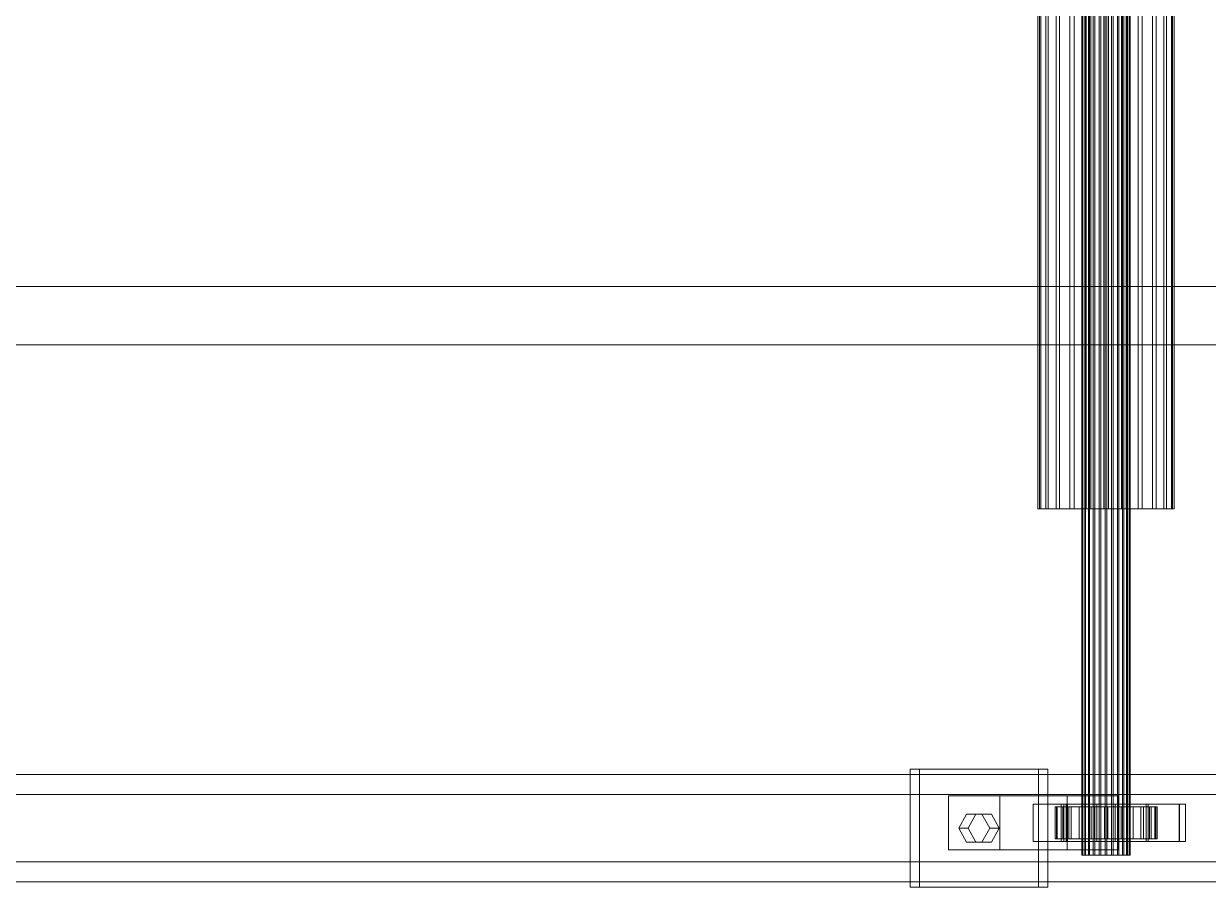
# Model space of a CAD drawing. Header units: millimetres. Extents: x -1970 to 59977, y -65068 to 6837.
# Drawn here: x 20261.5 to 20702.4, y -18452 to -18130.5 of the extents above; entities that cross this region are included whole.
import ezdxf

# ---------------------------------------------------------------- set-up
doc = ezdxf.new("R2010")
doc.units = ezdxf.units.MM
doc.layers.add('superior_C02', color=7, linetype='Continuous', lineweight=0)

msp = doc.modelspace()

# ---------------------------------------------------------------- linework, layer by layer
at = {"layer": 'superior_C02'}
for p, q in [((20655.388, -18440), (20655.388, -17560)), ((20655.613, -18440), (20655.613, -17560)), ((20655.775, -18440), (20655.775, -17560)), ((20656.436, -18440), (20656.436, -17560)), ((20656.749, -18440), (20656.749, -17560)), ((20657.801, -18440), (20657.801, -17560)), ((20658.244, -18440), (20658.244, -17560)), ((20659.614, -18440), (20659.614, -17560)), ((20660.156, -18440), (20660.156, -17560)), ((20661.752, -18440), (20661.752, -17560)), ((20662.357, -18440), (20662.357, -17560)), ((20664.069, -18440), (20664.069, -17560)), ((20664.696, -18440), (20664.696, -17560)), ((20666.408, -18440), (20666.408, -17560)), ((20667.013, -18440), (20667.013, -17560)), ((20668.609, -18440), (20668.609, -17560)), ((20669.151, -18440), (20669.151, -17560)), ((20670.521, -18440), (20670.521, -17560)), ((20670.964, -18440), (20670.964, -17560)), ((20672.015, -18440), (20672.015, -17560)), ((20672.328, -18440), (20672.328, -17560)), ((20672.989, -17560), (20672.989, -18440)), ((20673.152, -18440), (20673.152, -17560)), ((20673.377, -18440), (20673.377, -17560)), ((20638.998, -18311.15), (20638.998, -17688.85)), ((20639.634, -18311.15), (20639.634, -17688.85)), ((20640.091, -18311.15), (20640.091, -17688.85)), ((20641.957, -18311.15), (20641.957, -17688.85)), ((20642.841, -18311.15), (20642.841, -17688.85)), ((20645.808, -18311.15), (20645.808, -17688.85)), ((20647.058, -18311.15), (20647.058, -17688.85)), ((20650.925, -18311.15), (20650.925, -17688.85)), ((20652.455, -18311.15), (20652.455, -17688.85)), ((20656.959, -18311.15), (20656.959, -17688.85)), ((20658.666, -18311.15), (20658.666, -17688.85)), ((20663.499, -18311.15), (20663.499, -17688.85)), ((20665.266, -18311.15), (20665.266, -17688.85)), ((20670.099, -18311.15), (20670.099, -17688.85)), ((20671.806, -18311.15), (20671.806, -17688.85)), ((20676.309, -18311.15), (20676.309, -17688.85)), ((20677.84, -18311.15), (20677.84, -17688.85)), ((20681.707, -18311.15), (20681.707, -17688.85)), ((20682.957, -18311.15), (20682.957, -17688.85)), ((20685.924, -18311.15), (20685.924, -17688.85)), ((20686.808, -18311.15), (20686.808, -17688.85)), ((20688.673, -17688.85), (20688.673, -18311.15)), ((20689.131, -18311.15), (20689.131, -17688.85)), ((20689.767, -18311.15), (20689.767, -17688.85)), ((20868.033, -18228.298), (19930.334, -18228.298)), ((19932.078, -18228.298), (20869.777, -18228.298)), ((25411.088, -18250), (16335.427, -18250)), ((16336.897, -18250), (25412.557, -18250)), ((20640.091, -18311.15), (20638.998, -18311.15)), ((20638.998, -18311.15), (20639.634, -18311.15)), ((20639.634, -18311.15), (20641.957, -18311.15)), ((20642.841, -18311.15), (20640.091, -18311.15)), ((20641.957, -18311.15), (20645.808, -18311.15)), ((20647.058, -18311.15), (20642.841, -18311.15)), ((20645.808, -18311.15), (20650.925, -18311.15)), ((20652.455, -18311.15), (20647.058, -18311.15)), ((20650.925, -18311.15), (20656.959, -18311.15)), ((20658.666, -18311.15), (20652.455, -18311.15)), ((20656.959, -18311.15), (20663.499, -18311.15)), ((20665.266, -18311.15), (20658.666, -18311.15)), ((20663.499, -18311.15), (20670.099, -18311.15)), ((20671.806, -18311.15), (20665.266, -18311.15)), ((20670.099, -18311.15), (20676.309, -18311.15)), ((20677.84, -18311.15), (20671.806, -18311.15)), ((20676.309, -18311.15), (20681.707, -18311.15)), ((20682.957, -18311.15), (20677.84, -18311.15)), ((20681.707, -18311.15), (20685.924, -18311.15)), ((20686.808, -18311.15), (20682.957, -18311.15)), ((20685.924, -18311.15), (20688.673, -18311.15)), ((20689.131, -18311.15), (20686.808, -18311.15)), ((20688.673, -18311.15), (20689.767, -18311.15)), ((20689.767, -18311.15), (20689.131, -18311.15)), ((20639.223, -18408), (20591.406, -18408)), ((20591.406, -18408), (20591.406, -18452)), ((20594.913, -18408), (20591.406, -18408)), ((20594.913, -18452), (20594.913, -18408)), ((20594.913, -18408), (20642.73, -18408)), ((20639.223, -18452), (20639.223, -18408)), ((20639.223, -18408), (20642.73, -18408)), ((20642.73, -18408), (20642.73, -18452)), ((21255.102, -18410), (20107.498, -18410)), ((20119.188, -18410), (21266.793, -18410)), ((21309.171, -18410), (20161.567, -18410)), ((20176.18, -18410), (21323.785, -18410)), ((21314.391, -18417.5), (20111.256, -18417.5)), ((20115.429, -18417.5), (21318.565, -18417.5)), ((20624.878, -18418), (20605.751, -18418)), ((20605.751, -18418), (20605.751, -18438)), ((20649.851, -18418), (20605.751, -18418)), ((20624.878, -18438), (20624.878, -18418)), ((20624.878, -18418), (20668.977, -18418)), ((20648.681, -18421), (20637.205, -18421)), ((20637.205, -18421), (20637.205, -18435)), ((20649.481, -18421), (20637.205, -18421)), ((20691.639, -18421), (20647.647, -18421)), ((20647.647, -18421), (20647.647, -18435)), ((20649.986, -18421), (20647.647, -18421)), ((20648.681, -18435), (20648.681, -18421)), ((20648.681, -18421), (20660.957, -18421)), ((20649.481, -18435), (20649.481, -18421)), ((20649.481, -18421), (20660.957, -18421)), ((20649.851, -18438), (20649.851, -18418)), ((20649.851, -18418), (20668.977, -18418)), ((20649.986, -18435), (20649.986, -18421)), ((20649.986, -18421), (20693.977, -18421)), ((20660.957, -18421), (20660.957, -18435)), ((20679.284, -18421), (20667.808, -18421)), ((20667.808, -18421), (20667.808, -18435)), ((20680.083, -18421), (20667.808, -18421)), ((20668.977, -18418), (20668.977, -18438)), ((20679.284, -18435), (20679.284, -18421)), ((20679.284, -18421), (20691.559, -18421)), ((20680.083, -18435), (20680.083, -18421)), ((20680.083, -18421), (20691.559, -18421)), ((20691.559, -18421), (20691.559, -18435)), ((20691.639, -18435), (20691.639, -18421)), ((20691.639, -18421), (20693.977, -18421)), ((20693.977, -18421), (20693.977, -18435)), ((20609.576, -18430), (20612.445, -18424.804)), ((20612.445, -18424.804), (20618.183, -18424.804)), ((20615.953, -18424.804), (20612.445, -18424.804)), ((20615.953, -18424.804), (20613.084, -18430)), ((20621.691, -18424.804), (20615.953, -18424.804)), ((20618.183, -18424.804), (20621.052, -18430)), ((20621.691, -18424.804), (20618.183, -18424.804)), ((20624.56, -18430), (20621.691, -18424.804)), ((20645.87, -18422), (20645.394, -18422)), ((20645.394, -18422), (20655.388, -18422)), ((20645.394, -18434), (20645.394, -18422)), ((20645.394, -18422), (20646.212, -18422)), ((20647.607, -18422), (20645.87, -18422)), ((20645.87, -18422), (20655.613, -18422)), ((20645.87, -18434), (20645.87, -18422)), ((20646.212, -18422), (20655.775, -18422)), ((20646.212, -18434), (20646.212, -18422)), ((20646.212, -18422), (20648.268, -18422)), ((20650.488, -18422), (20647.607, -18422)), ((20647.607, -18422), (20656.436, -18422)), ((20647.607, -18434), (20647.607, -18422)), ((20648.268, -18422), (20656.749, -18422)), ((20648.268, -18434), (20648.268, -18422)), ((20648.268, -18422), (20651.423, -18422)), ((20654.316, -18422), (20650.488, -18422)), ((20650.488, -18422), (20657.801, -18422)), ((20650.488, -18434), (20650.488, -18422)), ((20651.423, -18422), (20658.244, -18422)), ((20651.423, -18434), (20651.423, -18422)), ((20651.423, -18422), (20655.461, -18422)), ((20658.829, -18422), (20654.316, -18422)), ((20654.316, -18422), (20659.614, -18422)), ((20654.316, -18434), (20654.316, -18422)), ((20655.388, -18422), (20655.613, -18422)), ((20655.388, -18422), (20655.388, -18434)), ((20655.775, -18422), (20655.388, -18422)), ((20655.461, -18422), (20660.156, -18422)), ((20655.461, -18434), (20655.461, -18422)), ((20655.461, -18422), (20660.106, -18422)), ((20655.613, -18422), (20656.436, -18422)), ((20655.613, -18422), (20655.613, -18434)), ((20655.775, -18422), (20655.775, -18434)), ((20656.749, -18422), (20655.775, -18422)), ((20656.436, -18422), (20657.801, -18422)), ((20656.436, -18422), (20656.436, -18434)), ((20656.749, -18422), (20656.749, -18434)), ((20658.244, -18422), (20656.749, -18422)), ((20657.801, -18422), (20659.614, -18422)), ((20657.801, -18422), (20657.801, -18434)), ((20658.244, -18422), (20658.244, -18434)), ((20660.156, -18422), (20658.244, -18422)), ((20663.721, -18422), (20658.829, -18422)), ((20658.829, -18422), (20661.752, -18422)), ((20658.829, -18434), (20658.829, -18422)), ((20659.614, -18422), (20661.752, -18422)), ((20659.614, -18422), (20659.614, -18434)), ((20660.106, -18422), (20662.357, -18422)), ((20660.106, -18434), (20660.106, -18422)), ((20660.106, -18422), (20665.043, -18422)), ((20660.156, -18422), (20660.156, -18434)), ((20662.357, -18422), (20660.156, -18422)), ((20661.752, -18422), (20664.069, -18422)), ((20661.752, -18422), (20661.752, -18434)), ((20662.357, -18422), (20662.357, -18434)), ((20664.696, -18422), (20662.357, -18422)), ((20668.659, -18422), (20663.721, -18422)), ((20663.721, -18422), (20664.069, -18422)), ((20663.721, -18434), (20663.721, -18422)), ((20664.069, -18422), (20666.408, -18422)), ((20664.069, -18422), (20664.069, -18434)), ((20665.043, -18422), (20664.696, -18422)), ((20664.696, -18422), (20664.696, -18434)), ((20667.013, -18422), (20664.696, -18422)), ((20665.043, -18434), (20665.043, -18422)), ((20665.043, -18422), (20669.935, -18422)), ((20668.659, -18422), (20666.408, -18422)), ((20666.408, -18422), (20668.609, -18422)), ((20666.408, -18422), (20666.408, -18434)), ((20669.935, -18422), (20667.013, -18422)), ((20667.013, -18422), (20667.013, -18434)), ((20669.151, -18422), (20667.013, -18422)), ((20673.304, -18422), (20668.609, -18422)), ((20668.609, -18422), (20670.521, -18422)), ((20668.609, -18422), (20668.609, -18434)), ((20673.304, -18422), (20668.659, -18422)), ((20668.659, -18434), (20668.659, -18422)), ((20674.449, -18422), (20669.151, -18422)), ((20669.151, -18422), (20669.151, -18434)), ((20670.964, -18422), (20669.151, -18422)), ((20669.935, -18434), (20669.935, -18422)), ((20669.935, -18422), (20674.449, -18422)), ((20677.342, -18422), (20670.521, -18422)), ((20670.521, -18422), (20672.015, -18422)), ((20670.521, -18422), (20670.521, -18434)), ((20678.277, -18422), (20670.964, -18422)), ((20670.964, -18422), (20670.964, -18434)), ((20672.328, -18422), (20670.964, -18422)), ((20680.496, -18422), (20672.015, -18422)), ((20672.015, -18422), (20672.989, -18422)), ((20672.015, -18422), (20672.015, -18434)), ((20681.157, -18422), (20672.328, -18422)), ((20672.328, -18422), (20672.328, -18434)), ((20673.152, -18422), (20672.328, -18422)), ((20672.989, -18422), (20682.553, -18422)), ((20672.989, -18434), (20672.989, -18422)), ((20672.989, -18422), (20673.377, -18422)), ((20682.895, -18422), (20673.152, -18422)), ((20673.152, -18422), (20673.152, -18434)), ((20673.377, -18422), (20673.152, -18422)), ((20677.342, -18422), (20673.304, -18422)), ((20673.304, -18434), (20673.304, -18422)), ((20683.371, -18422), (20673.377, -18422)), ((20673.377, -18422), (20673.377, -18434)), ((20674.449, -18434), (20674.449, -18422)), ((20674.449, -18422), (20678.277, -18422)), ((20680.496, -18422), (20677.342, -18422)), ((20677.342, -18434), (20677.342, -18422)), ((20678.277, -18434), (20678.277, -18422)), ((20678.277, -18422), (20681.157, -18422)), ((20682.553, -18422), (20680.496, -18422)), ((20680.496, -18434), (20680.496, -18422)), ((20681.157, -18434), (20681.157, -18422)), ((20681.157, -18422), (20682.895, -18422)), ((20682.553, -18422), (20682.553, -18434)), ((20683.371, -18422), (20682.553, -18422)), ((20682.895, -18434), (20682.895, -18422)), ((20682.895, -18422), (20683.371, -18422)), ((20683.371, -18434), (20683.371, -18422)), ((20612.445, -18435.196), (20609.576, -18430)), ((20609.576, -18430), (20613.084, -18430)), ((20613.084, -18430), (20615.953, -18435.196)), ((20621.052, -18430), (20618.183, -18435.196)), ((20624.56, -18430), (20621.052, -18430)), ((20621.691, -18435.196), (20624.56, -18430)), ((20655.388, -18434), (20645.394, -18434)), ((20645.394, -18434), (20645.87, -18434)), ((20646.212, -18434), (20645.394, -18434)), ((20655.613, -18434), (20645.87, -18434)), ((20645.87, -18434), (20647.607, -18434)), ((20655.775, -18434), (20646.212, -18434)), ((20648.268, -18434), (20646.212, -18434)), ((20656.436, -18434), (20647.607, -18434)), ((20647.607, -18434), (20650.488, -18434)), ((20656.749, -18434), (20648.268, -18434)), ((20651.423, -18434), (20648.268, -18434)), ((20657.801, -18434), (20650.488, -18434)), ((20650.488, -18434), (20654.316, -18434)), ((20658.244, -18434), (20651.423, -18434)), ((20655.461, -18434), (20651.423, -18434)), ((20659.614, -18434), (20654.316, -18434)), ((20654.316, -18434), (20658.829, -18434)), ((20655.613, -18434), (20655.388, -18434)), ((20655.388, -18434), (20655.775, -18434)), ((20660.156, -18434), (20655.461, -18434)), ((20660.106, -18434), (20655.461, -18434)), ((20656.436, -18434), (20655.613, -18434)), ((20655.775, -18434), (20656.749, -18434)), ((20657.801, -18434), (20656.436, -18434)), ((20656.749, -18434), (20658.244, -18434)), ((20659.614, -18434), (20657.801, -18434)), ((20658.244, -18434), (20660.156, -18434)), ((20661.752, -18434), (20658.829, -18434)), ((20658.829, -18434), (20663.721, -18434)), ((20661.752, -18434), (20659.614, -18434)), ((20662.357, -18434), (20660.106, -18434)), ((20665.043, -18434), (20660.106, -18434)), ((20660.156, -18434), (20662.357, -18434)), ((20664.069, -18434), (20661.752, -18434)), ((20662.357, -18434), (20664.696, -18434)), ((20664.069, -18434), (20663.721, -18434)), ((20663.721, -18434), (20668.659, -18434)), ((20666.408, -18434), (20664.069, -18434)), ((20664.696, -18434), (20665.043, -18434)), ((20664.696, -18434), (20667.013, -18434)), ((20669.935, -18434), (20665.043, -18434)), ((20668.609, -18434), (20666.408, -18434)), ((20666.408, -18434), (20668.659, -18434)), ((20667.013, -18434), (20669.935, -18434)), ((20667.013, -18434), (20669.151, -18434)), ((20670.521, -18434), (20668.609, -18434)), ((20668.609, -18434), (20673.304, -18434)), ((20668.659, -18434), (20673.304, -18434)), ((20669.151, -18434), (20674.449, -18434)), ((20669.151, -18434), (20670.964, -18434)), ((20674.449, -18434), (20669.935, -18434)), ((20672.015, -18434), (20670.521, -18434)), ((20670.521, -18434), (20677.342, -18434)), ((20670.964, -18434), (20678.277, -18434)), ((20670.964, -18434), (20672.328, -18434)), ((20672.989, -18434), (20672.015, -18434)), ((20672.015, -18434), (20680.496, -18434)), ((20672.328, -18434), (20681.157, -18434)), ((20672.328, -18434), (20673.152, -18434)), ((20682.553, -18434), (20672.989, -18434)), ((20673.377, -18434), (20672.989, -18434)), ((20673.152, -18434), (20682.895, -18434)), ((20673.152, -18434), (20673.377, -18434)), ((20673.304, -18434), (20677.342, -18434)), ((20673.377, -18434), (20683.371, -18434)), ((20678.277, -18434), (20674.449, -18434)), ((20677.342, -18434), (20680.496, -18434)), ((20681.157, -18434), (20678.277, -18434)), ((20680.496, -18434), (20682.553, -18434)), ((20682.895, -18434), (20681.157, -18434)), ((20682.553, -18434), (20683.371, -18434)), ((20683.371, -18434), (20682.895, -18434)), ((20605.751, -18438), (20624.878, -18438)), ((20605.751, -18438), (20649.851, -18438)), ((20618.183, -18435.196), (20612.445, -18435.196)), ((20615.953, -18435.196), (20612.445, -18435.196)), ((20615.953, -18435.196), (20621.691, -18435.196)), ((20621.691, -18435.196), (20618.183, -18435.196)), ((20668.977, -18438), (20624.878, -18438)), ((20637.205, -18435), (20648.681, -18435)), ((20637.205, -18435), (20649.481, -18435)), ((20647.647, -18435), (20691.639, -18435)), ((20647.647, -18435), (20649.986, -18435)), ((20660.957, -18435), (20648.681, -18435)), ((20660.957, -18435), (20649.481, -18435)), ((20668.977, -18438), (20649.851, -18438)), ((20693.977, -18435), (20649.986, -18435)), ((20667.808, -18435), (20679.284, -18435)), ((20667.808, -18435), (20680.083, -18435)), ((20691.559, -18435), (20679.284, -18435)), ((20691.559, -18435), (20680.083, -18435)), ((20693.977, -18435), (20691.639, -18435)), ((20111.256, -18442.5), (21314.391, -18442.5)), ((20115.429, -18442.5), (21318.565, -18442.5)), ((20655.775, -18440), (20655.388, -18440)), ((20655.388, -18440), (20655.613, -18440)), ((20655.613, -18440), (20656.436, -18440)), ((20656.749, -18440), (20655.775, -18440)), ((20656.436, -18440), (20657.801, -18440)), ((20658.244, -18440), (20656.749, -18440)), ((20657.801, -18440), (20659.614, -18440)), ((20660.156, -18440), (20658.244, -18440)), ((20659.614, -18440), (20661.752, -18440)), ((20662.357, -18440), (20660.156, -18440)), ((20661.752, -18440), (20664.069, -18440)), ((20664.696, -18440), (20662.357, -18440)), ((20664.069, -18440), (20666.408, -18440)), ((20667.013, -18440), (20664.696, -18440)), ((20666.408, -18440), (20668.609, -18440)), ((20669.151, -18440), (20667.013, -18440)), ((20668.609, -18440), (20670.521, -18440)), ((20670.964, -18440), (20669.151, -18440)), ((20670.521, -18440), (20672.015, -18440)), ((20672.328, -18440), (20670.964, -18440)), ((20672.015, -18440), (20672.989, -18440)), ((20673.152, -18440), (20672.328, -18440)), ((20672.989, -18440), (20673.377, -18440)), ((20673.377, -18440), (20673.152, -18440)), ((20107.498, -18450), (21255.102, -18450)), ((20119.188, -18450), (21266.793, -18450)), ((20161.567, -18450), (21309.171, -18450)), ((20176.18, -18450), (21323.785, -18450)), ((20591.406, -18452), (20639.223, -18452)), ((20591.406, -18452), (20594.913, -18452)), ((20642.73, -18452), (20594.913, -18452)), ((20642.73, -18452), (20639.223, -18452))]:
    msp.add_line(p, q, dxfattribs=at)

doc.saveas('drawing.dxf')
